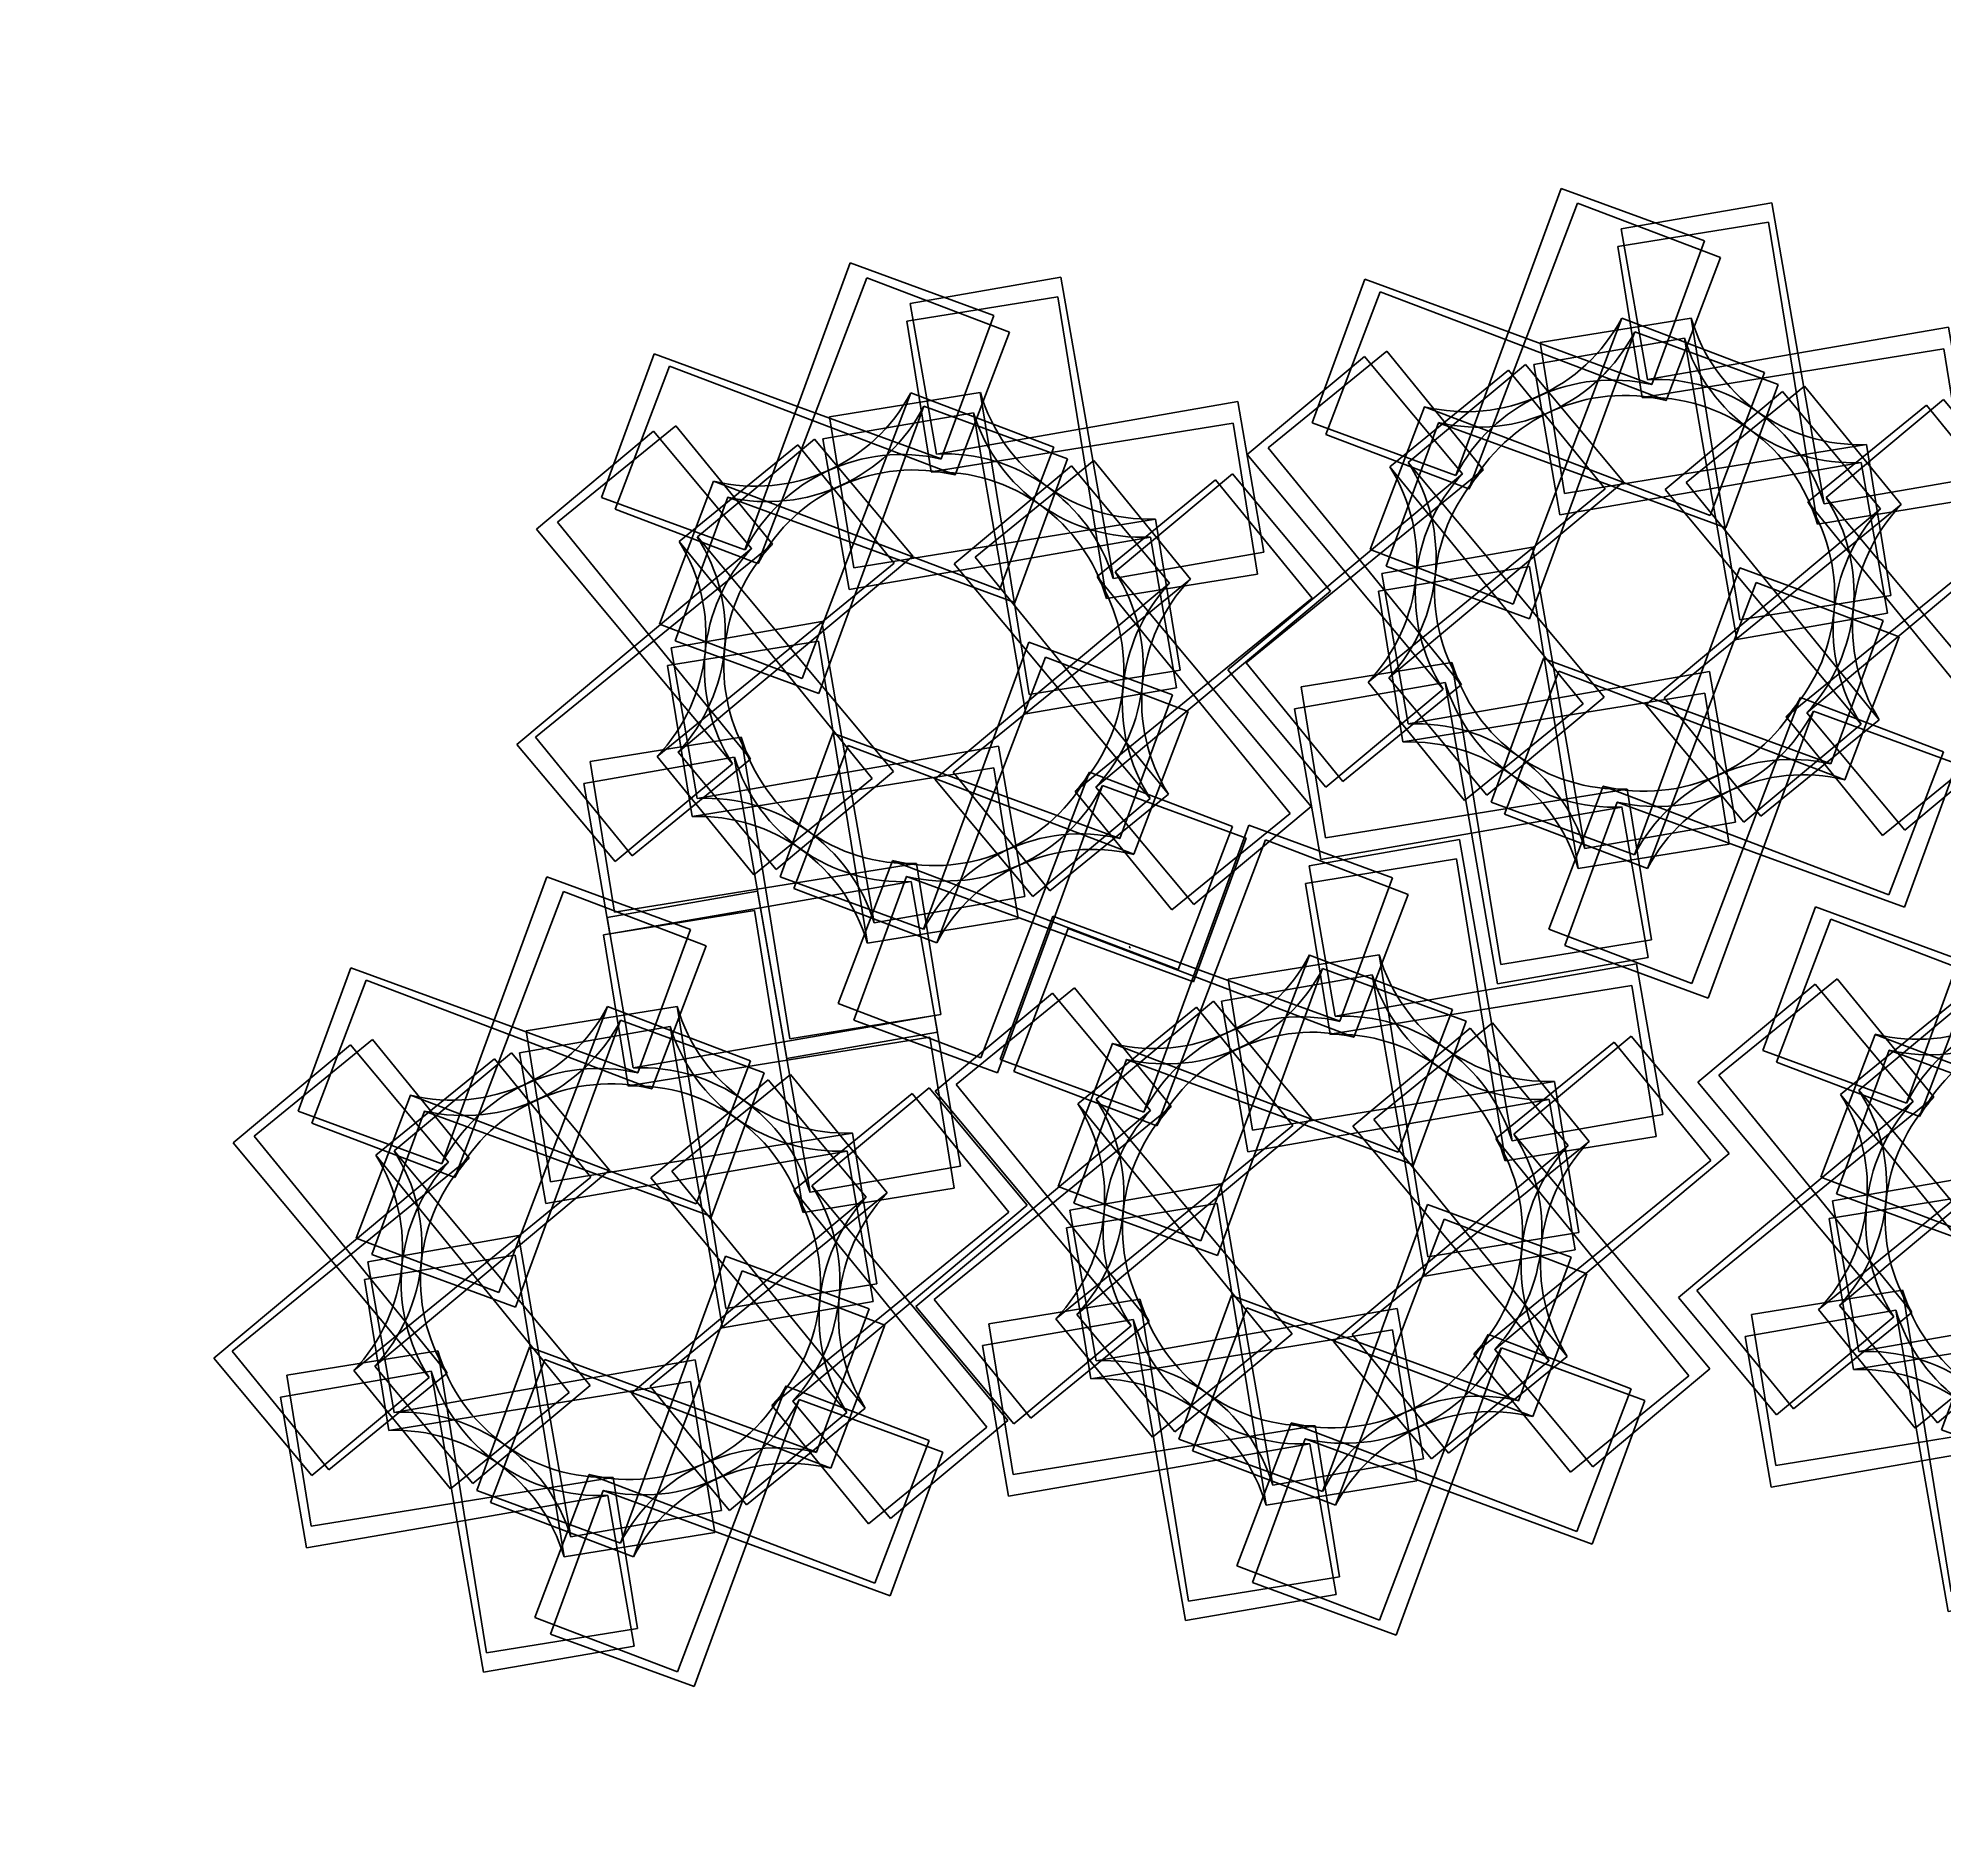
# Model space of a CAD drawing. Header units: inches. Extents: x 0 to 93838, y -1 to 60645.
# Drawn here: x 208.21 to 233.86, y 160.13 to 184.37 of the extents above; entities that cross this region are included whole.
import ezdxf

# ---------------------------------------------------------------- set-up
doc = ezdxf.new("R2010")
doc.units = ezdxf.units.IN
doc.header["$MEASUREMENT"] = 0
doc.styles.get("Standard").update_dxf_attribs({"font": 'arial.ttf'})

# ---------------------------------------------------------------- blocks, each defined once
blk = doc.blocks.new('*U1861')
for p, q in [((-0.001, 0), (0, 0)), ((0, 0), (-0.001, 0)), ((-0.001, 0), (0, 0)), ((0, 0), (0, 0)), ((0, 0), (0, 0)), ((0, 0), (0, 0)), ((0, 0), (0, 0)), ((0, 0), (0, 0)), ((0, 0), (0, 0)), ((0, 0), (0, 0)), ((0, 0), (0, 0)), ((0, 0), (0, 0)), ((0, 0), (0, 0)), ((0, 0), (0, 0)), ((0, 0), (0, 0)), ((0, 0), (0, 0)), ((0, 0), (0, 0)), ((0, 0), (0, 0)), ((0, 0), (0.001, 0)), ((0.001, 0), (0, 0)), ((0, 0), (-0.001, 0)), ((0, 0), (0, 0)), ((0, 0), (0, 0)), ((0, 0), (0, 0)), ((0, 0), (0, 0)), ((0, 0), (0, 0)), ((0, 0), (0, 0)), ((0, 0), (0, 0)), ((0.001, 0), (0, 0)), ((0, 0), (0, 0)), ((0, 0), (0, 0)), ((0, 0), (0.001, 0))]:
    blk.add_line(p, q)
for centre, start, end in [((0, 0), 141.7979, 217.5072), ((-0.001, 0), 321.103, 36.8123), ((0.001, 0), 141.7979, 217.5072), ((0, 0), 321.103, 36.8123)]:
    blk.add_arc(centre, 0.000296, start, end)
blk = doc.blocks.new('*U1795')
at = {"color": 0, "linetype": 'ByBlock', "lineweight": -2, "transparency": 16777216}
blk.add_blockref('*U1861', (0.013, 0.009), dxfattribs=at)
for rotation in [59.99999999999997, 120, 180, 239.9999999999999, 299.9999999999999]:
    blk.add_blockref('*U1861', (0.013, 0.009), dxfattribs=dict(at, rotation=rotation))
blk = doc.blocks.new('*U1835')
for p, q in [((-0.001, 0), (0, 0)), ((0, 0), (-0.001, 0)), ((-0.001, 0), (0, 0)), ((0, 0), (0, 0)), ((0, 0), (0, 0)), ((0, 0), (0, 0)), ((0, 0), (0, 0)), ((0, 0), (0, 0)), ((0, 0), (0, 0)), ((0, 0), (0, 0)), ((0, 0), (0, 0)), ((0, 0), (0, 0)), ((0, 0), (0, 0)), ((0, 0), (0, 0)), ((0, 0), (0, 0)), ((0, 0), (0, 0)), ((0, 0), (0, 0)), ((0, 0), (0, 0)), ((0, 0), (0.001, 0)), ((0.001, 0), (0, 0)), ((0, 0), (-0.001, 0)), ((0, 0), (0, 0)), ((0, 0), (0, 0)), ((0, 0), (0, 0)), ((0, 0), (0, 0)), ((0, 0), (0, 0)), ((0, 0), (0, 0)), ((0, 0), (0, 0)), ((0.001, 0), (0, 0)), ((0, 0), (0, 0)), ((0, 0), (0, 0)), ((0, 0), (0.001, 0))]:
    blk.add_line(p, q)
for centre, start, end in [((0, 0), 141.7979, 217.5072), ((-0.001, 0), 321.103, 36.8123), ((0.001, 0), 141.7979, 217.5072), ((0, 0), 321.103, 36.8123)]:
    blk.add_arc(centre, 0.000296, start, end)
blk = doc.blocks.new('*U1872')
at = {"color": 0, "linetype": 'ByBlock', "lineweight": -2, "transparency": 16777216}
blk.add_blockref('*U1835', (0.013, 0.009), dxfattribs=at)
for rotation in [59.99999999999997, 120, 180, 239.9999999999999, 299.9999999999999]:
    blk.add_blockref('*U1835', (0.013, 0.009), dxfattribs=dict(at, rotation=rotation))
blk = doc.blocks.new('*U1874')
for p, q in [((-0.001, 0), (0, 0)), ((0, 0), (-0.001, 0)), ((-0.001, 0), (0, 0)), ((0, 0), (0, 0)), ((0, 0), (0, 0)), ((0, 0), (0, 0)), ((0, 0), (0, 0)), ((0, 0), (0, 0)), ((0, 0), (0, 0)), ((0, 0), (0, 0)), ((0, 0), (0, 0)), ((0, 0), (0, 0)), ((0, 0), (0, 0)), ((0, 0), (0, 0)), ((0, 0), (0, 0)), ((0, 0), (0, 0)), ((0, 0), (0, 0)), ((0, 0), (0, 0)), ((0, 0), (0.001, 0)), ((0.001, 0), (0, 0)), ((0, 0), (-0.001, 0)), ((0, 0), (0, 0)), ((0, 0), (0, 0)), ((0, 0), (0, 0)), ((0, 0), (0, 0)), ((0, 0), (0, 0)), ((0, 0), (0, 0)), ((0, 0), (0, 0)), ((0.001, 0), (0, 0)), ((0, 0), (0, 0)), ((0, 0), (0, 0)), ((0, 0), (0.001, 0))]:
    blk.add_line(p, q)
for centre, start, end in [((0, 0), 141.7979, 217.5072), ((-0.001, 0), 321.103, 36.8123), ((0.001, 0), 141.7979, 217.5072), ((0, 0), 321.103, 36.8123)]:
    blk.add_arc(centre, 0.000296, start, end)
blk = doc.blocks.new('*U1873')
at = {"color": 0, "linetype": 'ByBlock', "lineweight": -2, "transparency": 16777216}
blk.add_blockref('*U1874', (0.013, 0.009), dxfattribs=at)
for rotation in [59.99999999999997, 120, 180, 239.9999999999999, 299.9999999999999]:
    blk.add_blockref('*U1874', (0.013, 0.009), dxfattribs=dict(at, rotation=rotation))
blk = doc.blocks.new('*U1822')
for p, q in [((-0.001, 0), (0, 0)), ((0, 0), (-0.001, 0)), ((-0.001, 0), (0, 0)), ((0, 0), (0, 0)), ((0, 0), (0, 0)), ((0, 0), (0, 0)), ((0, 0), (0, 0)), ((0, 0), (0, 0)), ((0, 0), (0, 0)), ((0, 0), (0, 0)), ((0, 0), (0, 0)), ((0, 0), (0, 0)), ((0, 0), (0, 0)), ((0, 0), (0, 0)), ((0, 0), (0, 0)), ((0, 0), (0, 0)), ((0, 0), (0, 0)), ((0, 0), (0, 0)), ((0, 0), (0.001, 0)), ((0.001, 0), (0, 0)), ((0, 0), (-0.001, 0)), ((0, 0), (0, 0)), ((0, 0), (0, 0)), ((0, 0), (0, 0)), ((0, 0), (0, 0)), ((0, 0), (0, 0)), ((0, 0), (0, 0)), ((0, 0), (0, 0)), ((0.001, 0), (0, 0)), ((0, 0), (0, 0)), ((0, 0), (0, 0)), ((0, 0), (0.001, 0))]:
    blk.add_line(p, q)
for centre, start, end in [((0, 0), 141.7979, 217.5072), ((-0.001, 0), 321.103, 36.8123), ((0.001, 0), 141.7979, 217.5072), ((0, 0), 321.103, 36.8123)]:
    blk.add_arc(centre, 0.000296, start, end)
blk = doc.blocks.new('*U1831')
at = {"color": 0, "linetype": 'ByBlock', "lineweight": -2, "transparency": 16777216}
blk.add_blockref('*U1822', (0.013, 0.009), dxfattribs=at)
for rotation in [59.99999999999997, 120, 180, 239.9999999999999, 299.9999999999999]:
    blk.add_blockref('*U1822', (0.013, 0.009), dxfattribs=dict(at, rotation=rotation))
blk = doc.blocks.new('*U1832')
for p, q in [((-0.001, 0), (0, 0)), ((0, 0), (-0.001, 0)), ((-0.001, 0), (0, 0)), ((0, 0), (0, 0)), ((0, 0), (0, 0)), ((0, 0), (0, 0)), ((0, 0), (0, 0)), ((0, 0), (0, 0)), ((0, 0), (0, 0)), ((0, 0), (0, 0)), ((0, 0), (0, 0)), ((0, 0), (0, 0)), ((0, 0), (0, 0)), ((0, 0), (0, 0)), ((0, 0), (0, 0)), ((0, 0), (0, 0)), ((0, 0), (0, 0)), ((0, 0), (0, 0)), ((0, 0), (0.001, 0)), ((0.001, 0), (0, 0)), ((0, 0), (-0.001, 0)), ((0, 0), (0, 0)), ((0, 0), (0, 0)), ((0, 0), (0, 0)), ((0, 0), (0, 0)), ((0, 0), (0, 0)), ((0, 0), (0, 0)), ((0, 0), (0, 0)), ((0.001, 0), (0, 0)), ((0, 0), (0, 0)), ((0, 0), (0, 0)), ((0, 0), (0.001, 0))]:
    blk.add_line(p, q)
for centre, start, end in [((0, 0), 141.7979, 217.5072), ((-0.001, 0), 321.103, 36.8123), ((0.001, 0), 141.7979, 217.5072), ((0, 0), 321.103, 36.8123)]:
    blk.add_arc(centre, 0.000296, start, end)
blk = doc.blocks.new('*U1871')
at = {"color": 0, "linetype": 'ByBlock', "lineweight": -2, "transparency": 16777216}
blk.add_blockref('*U1832', (0.013, 0.009), dxfattribs=at)
for rotation in [59.99999999999997, 120, 180, 239.9999999999999, 299.9999999999999]:
    blk.add_blockref('*U1832', (0.013, 0.009), dxfattribs=dict(at, rotation=rotation))
blk = doc.blocks.new('*U1804')
for p, q in [((-0.001, 0), (0, 0)), ((0, 0), (-0.001, 0)), ((-0.001, 0), (0, 0)), ((0, 0), (0, 0)), ((0, 0), (0, 0)), ((0, 0), (0, 0)), ((0, 0), (0, 0)), ((0, 0), (0, 0)), ((0, 0), (0, 0)), ((0, 0), (0, 0)), ((0, 0), (0, 0)), ((0, 0), (0, 0)), ((0, 0), (0, 0)), ((0, 0), (0, 0)), ((0, 0), (0, 0)), ((0, 0), (0, 0)), ((0, 0), (0, 0)), ((0, 0), (0, 0)), ((0, 0), (0.001, 0)), ((0.001, 0), (0, 0)), ((0, 0), (-0.001, 0)), ((0, 0), (0, 0)), ((0, 0), (0, 0)), ((0, 0), (0, 0)), ((0, 0), (0, 0)), ((0, 0), (0, 0)), ((0, 0), (0, 0)), ((0, 0), (0, 0)), ((0.001, 0), (0, 0)), ((0, 0), (0, 0)), ((0, 0), (0, 0)), ((0, 0), (0.001, 0))]:
    blk.add_line(p, q)
for centre, start, end in [((0, 0), 141.7979, 217.5072), ((-0.001, 0), 321.103, 36.8123), ((0.001, 0), 141.7979, 217.5072), ((0, 0), 321.103, 36.8123)]:
    blk.add_arc(centre, 0.000296, start, end)
blk = doc.blocks.new('*U1810')
at = {"color": 0, "linetype": 'ByBlock', "lineweight": -2, "transparency": 16777216}
blk.add_blockref('*U1804', (0.013, 0.009), dxfattribs=at)
for rotation in [59.99999999999997, 120, 180, 239.9999999999999, 299.9999999999999]:
    blk.add_blockref('*U1804', (0.013, 0.009), dxfattribs=dict(at, rotation=rotation))
blk = doc.blocks.new('*U1840')
for p, q in [((-0.001, 0), (0, 0)), ((0, 0), (-0.001, 0)), ((-0.001, 0), (0, 0)), ((0, 0), (0, 0)), ((0, 0), (0, 0)), ((0, 0), (0, 0)), ((0, 0), (0, 0)), ((0, 0), (0, 0)), ((0, 0), (0, 0)), ((0, 0), (0, 0)), ((0, 0), (0, 0)), ((0, 0), (0, 0)), ((0, 0), (0, 0)), ((0, 0), (0, 0)), ((0, 0), (0, 0)), ((0, 0), (0, 0)), ((0, 0), (0, 0)), ((0, 0), (0, 0)), ((0, 0), (0.001, 0)), ((0.001, 0), (0, 0)), ((0, 0), (-0.001, 0)), ((0, 0), (0, 0)), ((0, 0), (0, 0)), ((0, 0), (0, 0)), ((0, 0), (0, 0)), ((0, 0), (0, 0)), ((0, 0), (0, 0)), ((0, 0), (0, 0)), ((0.001, 0), (0, 0)), ((0, 0), (0, 0)), ((0, 0), (0, 0)), ((0, 0), (0.001, 0))]:
    blk.add_line(p, q)
for centre, start, end in [((0, 0), 141.7979, 217.5072), ((-0.001, 0), 321.103, 36.8123), ((0.001, 0), 141.7979, 217.5072), ((0, 0), 321.103, 36.8123)]:
    blk.add_arc(centre, 0.000296, start, end)
blk = doc.blocks.new('*U1839')
at = {"color": 0, "linetype": 'ByBlock', "lineweight": -2, "transparency": 16777216}
blk.add_blockref('*U1840', (0.013, 0.009), dxfattribs=at)
for rotation in [59.99999999999997, 120, 180, 239.9999999999999, 299.9999999999999]:
    blk.add_blockref('*U1840', (0.013, 0.009), dxfattribs=dict(at, rotation=rotation))
blk = doc.blocks.new('*U1833')
for p, q in [((-0.001, 0), (0, 0)), ((0, 0), (-0.001, 0)), ((-0.001, 0), (0, 0)), ((0, 0), (0, 0)), ((0, 0), (0, 0)), ((0, 0), (0, 0)), ((0, 0), (0, 0)), ((0, 0), (0, 0)), ((0, 0), (0, 0)), ((0, 0), (0, 0)), ((0, 0), (0, 0)), ((0, 0), (0, 0)), ((0, 0), (0, 0)), ((0, 0), (0, 0)), ((0, 0), (0, 0)), ((0, 0), (0, 0)), ((0, 0), (0, 0)), ((0, 0), (0, 0)), ((0, 0), (0.001, 0)), ((0.001, 0), (0, 0)), ((0, 0), (-0.001, 0)), ((0, 0), (0, 0)), ((0, 0), (0, 0)), ((0, 0), (0, 0)), ((0, 0), (0, 0)), ((0, 0), (0, 0)), ((0, 0), (0, 0)), ((0, 0), (0, 0)), ((0.001, 0), (0, 0)), ((0, 0), (0, 0)), ((0, 0), (0, 0)), ((0, 0), (0.001, 0))]:
    blk.add_line(p, q)
for centre, start, end in [((0, 0), 141.7979, 217.5072), ((-0.001, 0), 321.103, 36.8123), ((0.001, 0), 141.7979, 217.5072), ((0, 0), 321.103, 36.8123)]:
    blk.add_arc(centre, 0.000296, start, end)
blk = doc.blocks.new('*U1791')
at = {"color": 0, "linetype": 'ByBlock', "lineweight": -2, "transparency": 16777216}
blk.add_blockref('*U1833', (0.013, 0.009), dxfattribs=at)
for rotation in [59.99999999999997, 120, 180, 239.9999999999999, 299.9999999999999]:
    blk.add_blockref('*U1833', (0.013, 0.009), dxfattribs=dict(at, rotation=rotation))
blk = doc.blocks.new('*U1792')
for p, q in [((-3.773, 2.924), (-5.238, 1.477)), ((-2.326, 1.459), (-3.773, 2.924)), ((-3.307, 1.471), (-1.824, 2.901)), ((-1.824, 2.901), (-0.394, 1.418)), ((1.877, 2.924), (0.412, 1.477)), ((3.325, 1.459), (1.877, 2.924)), ((2.344, 1.471), (3.826, 2.901)), ((3.826, 2.901), (5.256, 1.418)), ((-5.238, 1.477), (-3.791, 0.011)), ((-3.791, 0.011), (-2.326, 1.459)), ((-1.877, -0.012), (-3.307, 1.471)), ((-0.394, 1.418), (-1.877, -0.012)), ((0.412, 1.477), (1.859, 0.011)), ((1.859, 0.011), (3.325, 1.459)), ((3.773, -0.012), (2.344, 1.471)), ((5.256, 1.418), (3.773, -0.012)), ((-5.256, -1.436), (-3.791, 0.011)), ((-3.791, 0.011), (-2.343, -1.454)), ((0.394, -1.436), (1.859, 0.011)), ((1.859, 0.011), (3.307, -1.454)), ((-1.877, -0.012), (-3.36, -1.442)), ((-0.447, -1.495), (-1.877, -0.012)), ((3.773, -0.012), (2.291, -1.442)), ((5.203, -1.495), (3.773, -0.012)), ((-3.808, -2.901), (-5.256, -1.436)), ((-2.343, -1.454), (-3.808, -2.901)), ((-3.36, -1.442), (-1.93, -2.924)), ((-1.93, -2.924), (-0.447, -1.495)), ((1.842, -2.901), (0.394, -1.436)), ((3.307, -1.454), (1.842, -2.901)), ((2.291, -1.442), (3.72, -2.924)), ((3.72, -2.924), (5.203, -1.495))]:
    blk.add_line(p, q)
for centre, start, end in [((-5.207, 0.049), 321.103, 36.8123), ((-0.46, -0.009), 141.7979, 217.5072), ((0.443, 0.049), 321.103, 36.8123), ((5.19, -0.009), 141.7979, 217.5072)]:
    blk.add_arc(centre, 2.373, start, end)
blk = doc.blocks.new('*U1827')
at = {"color": 0, "linetype": 'ByBlock', "lineweight": -2, "transparency": 16777216}
for p, rotation in [((102.86, 69.19), 299.9999999999999), ((102.98, 69.239), 239.9999999999999), ((102.944, 68.983), 59.99999999999997), ((103.064, 69.031), 120), ((103.082, 69.16), 180)]:
    blk.add_blockref('*U1792', p, dxfattribs=dict(at, rotation=rotation))
blk.add_blockref('*U1792', (102.842, 69.062), dxfattribs=at)
blk = doc.blocks.new('*U1828')
for p, q in [((-3.773, 2.924), (-5.238, 1.477)), ((-2.326, 1.459), (-3.773, 2.924)), ((-3.307, 1.471), (-1.824, 2.901)), ((-1.824, 2.901), (-0.394, 1.418)), ((1.877, 2.924), (0.412, 1.477)), ((3.325, 1.459), (1.877, 2.924)), ((2.344, 1.471), (3.826, 2.901)), ((3.826, 2.901), (5.256, 1.418)), ((-5.238, 1.477), (-3.791, 0.011)), ((-3.791, 0.011), (-2.326, 1.459)), ((-1.877, -0.012), (-3.307, 1.471)), ((-0.394, 1.418), (-1.877, -0.012)), ((0.412, 1.477), (1.859, 0.011)), ((1.859, 0.011), (3.325, 1.459)), ((3.773, -0.012), (2.344, 1.471)), ((5.256, 1.418), (3.773, -0.012)), ((-5.256, -1.436), (-3.791, 0.011)), ((-3.791, 0.011), (-2.343, -1.454)), ((0.394, -1.436), (1.859, 0.011)), ((1.859, 0.011), (3.307, -1.454)), ((-1.877, -0.012), (-3.36, -1.442)), ((-0.447, -1.495), (-1.877, -0.012)), ((3.773, -0.012), (2.291, -1.442)), ((5.203, -1.495), (3.773, -0.012)), ((-3.808, -2.901), (-5.256, -1.436)), ((-2.343, -1.454), (-3.808, -2.901)), ((-3.36, -1.442), (-1.93, -2.924)), ((-1.93, -2.924), (-0.447, -1.495)), ((1.842, -2.901), (0.394, -1.436)), ((3.307, -1.454), (1.842, -2.901)), ((2.291, -1.442), (3.72, -2.924)), ((3.72, -2.924), (5.203, -1.495))]:
    blk.add_line(p, q)
for centre, start, end in [((-5.207, 0.049), 321.103, 36.8123), ((-0.46, -0.009), 141.7979, 217.5072), ((0.443, 0.049), 321.103, 36.8123), ((5.19, -0.009), 141.7979, 217.5072)]:
    blk.add_arc(centre, 2.373, start, end)
blk = doc.blocks.new('*U1836')
at = {"color": 0, "linetype": 'ByBlock', "lineweight": -2, "transparency": 16777216}
for p, rotation in [((102.86, 69.19), 299.9999999999999), ((102.98, 69.239), 239.9999999999999), ((102.944, 68.983), 59.99999999999997), ((103.064, 69.031), 120), ((103.082, 69.16), 180)]:
    blk.add_blockref('*U1828', p, dxfattribs=dict(at, rotation=rotation))
blk.add_blockref('*U1828', (102.842, 69.062), dxfattribs=at)
blk = doc.blocks.new('*U1838')
for p, q in [((-3.773, 2.924), (-5.238, 1.477)), ((-2.326, 1.459), (-3.773, 2.924)), ((-3.307, 1.471), (-1.824, 2.901)), ((-1.824, 2.901), (-0.394, 1.418)), ((1.877, 2.924), (0.412, 1.477)), ((3.325, 1.459), (1.877, 2.924)), ((2.344, 1.471), (3.826, 2.901)), ((3.826, 2.901), (5.256, 1.418)), ((-5.238, 1.477), (-3.791, 0.011)), ((-3.791, 0.011), (-2.326, 1.459)), ((-1.877, -0.012), (-3.307, 1.471)), ((-0.394, 1.418), (-1.877, -0.012)), ((0.412, 1.477), (1.859, 0.011)), ((1.859, 0.011), (3.325, 1.459)), ((3.773, -0.012), (2.344, 1.471)), ((5.256, 1.418), (3.773, -0.012)), ((-5.256, -1.436), (-3.791, 0.011)), ((-3.791, 0.011), (-2.343, -1.454)), ((0.394, -1.436), (1.859, 0.011)), ((1.859, 0.011), (3.307, -1.454)), ((-1.877, -0.012), (-3.36, -1.442)), ((-0.447, -1.495), (-1.877, -0.012)), ((3.773, -0.012), (2.291, -1.442)), ((5.203, -1.495), (3.773, -0.012)), ((-3.808, -2.901), (-5.256, -1.436)), ((-2.343, -1.454), (-3.808, -2.901)), ((-3.36, -1.442), (-1.93, -2.924)), ((-1.93, -2.924), (-0.447, -1.495)), ((1.842, -2.901), (0.394, -1.436)), ((3.307, -1.454), (1.842, -2.901)), ((2.291, -1.442), (3.72, -2.924)), ((3.72, -2.924), (5.203, -1.495))]:
    blk.add_line(p, q)
for centre, start, end in [((-5.207, 0.049), 321.103, 36.8123), ((-0.46, -0.009), 141.7979, 217.5072), ((0.443, 0.049), 321.103, 36.8123), ((5.19, -0.009), 141.7979, 217.5072)]:
    blk.add_arc(centre, 2.373, start, end)
blk = doc.blocks.new('*U1837')
at = {"color": 0, "linetype": 'ByBlock', "lineweight": -2, "transparency": 16777216}
for p, rotation in [((102.86, 69.19), 299.9999999999999), ((102.98, 69.239), 239.9999999999999), ((102.944, 68.983), 59.99999999999997), ((103.064, 69.031), 120), ((103.082, 69.16), 180)]:
    blk.add_blockref('*U1838', p, dxfattribs=dict(at, rotation=rotation))
blk.add_blockref('*U1838', (102.842, 69.062), dxfattribs=at)
blk = doc.blocks.new('*U1805')
for p, q in [((-3.773, 2.924), (-5.238, 1.477)), ((-2.326, 1.459), (-3.773, 2.924)), ((-3.307, 1.471), (-1.824, 2.901)), ((-1.824, 2.901), (-0.394, 1.418)), ((1.877, 2.924), (0.412, 1.477)), ((3.325, 1.459), (1.877, 2.924)), ((2.344, 1.471), (3.826, 2.901)), ((3.826, 2.901), (5.256, 1.418)), ((-5.238, 1.477), (-3.791, 0.011)), ((-3.791, 0.011), (-2.326, 1.459)), ((-1.877, -0.012), (-3.307, 1.471)), ((-0.394, 1.418), (-1.877, -0.012)), ((0.412, 1.477), (1.859, 0.011)), ((1.859, 0.011), (3.325, 1.459)), ((3.773, -0.012), (2.344, 1.471)), ((5.256, 1.418), (3.773, -0.012)), ((-5.256, -1.436), (-3.791, 0.011)), ((-3.791, 0.011), (-2.343, -1.454)), ((0.394, -1.436), (1.859, 0.011)), ((1.859, 0.011), (3.307, -1.454)), ((-1.877, -0.012), (-3.36, -1.442)), ((-0.447, -1.495), (-1.877, -0.012)), ((3.773, -0.012), (2.291, -1.442)), ((5.203, -1.495), (3.773, -0.012)), ((-3.808, -2.901), (-5.256, -1.436)), ((-2.343, -1.454), (-3.808, -2.901)), ((-3.36, -1.442), (-1.93, -2.924)), ((-1.93, -2.924), (-0.447, -1.495)), ((1.842, -2.901), (0.394, -1.436)), ((3.307, -1.454), (1.842, -2.901)), ((2.291, -1.442), (3.72, -2.924)), ((3.72, -2.924), (5.203, -1.495))]:
    blk.add_line(p, q)
for centre, start, end in [((-5.207, 0.049), 321.103, 36.8123), ((-0.46, -0.009), 141.7979, 217.5072), ((0.443, 0.049), 321.103, 36.8123), ((5.19, -0.009), 141.7979, 217.5072)]:
    blk.add_arc(centre, 2.373, start, end)
blk = doc.blocks.new('*U1809')
at = {"color": 0, "linetype": 'ByBlock', "lineweight": -2, "transparency": 16777216}
for p, rotation in [((102.86, 69.19), 299.9999999999999), ((102.98, 69.239), 239.9999999999999), ((102.944, 68.983), 59.99999999999997), ((103.064, 69.031), 120), ((103.082, 69.16), 180)]:
    blk.add_blockref('*U1805', p, dxfattribs=dict(at, rotation=rotation))
blk.add_blockref('*U1805', (102.842, 69.062), dxfattribs=at)
blk = doc.blocks.new('*U1814')
for p, q in [((-3.773, 2.924), (-5.238, 1.477)), ((-2.326, 1.459), (-3.773, 2.924)), ((-3.307, 1.471), (-1.824, 2.901)), ((-1.824, 2.901), (-0.394, 1.418)), ((1.877, 2.924), (0.412, 1.477)), ((3.325, 1.459), (1.877, 2.924)), ((2.344, 1.471), (3.826, 2.901)), ((3.826, 2.901), (5.256, 1.418)), ((-5.238, 1.477), (-3.791, 0.011)), ((-3.791, 0.011), (-2.326, 1.459)), ((-1.877, -0.012), (-3.307, 1.471)), ((-0.394, 1.418), (-1.877, -0.012)), ((0.412, 1.477), (1.859, 0.011)), ((1.859, 0.011), (3.325, 1.459)), ((3.773, -0.012), (2.344, 1.471)), ((5.256, 1.418), (3.773, -0.012)), ((-5.256, -1.436), (-3.791, 0.011)), ((-3.791, 0.011), (-2.343, -1.454)), ((0.394, -1.436), (1.859, 0.011)), ((1.859, 0.011), (3.307, -1.454)), ((-1.877, -0.012), (-3.36, -1.442)), ((-0.447, -1.495), (-1.877, -0.012)), ((3.773, -0.012), (2.291, -1.442)), ((5.203, -1.495), (3.773, -0.012)), ((-3.808, -2.901), (-5.256, -1.436)), ((-2.343, -1.454), (-3.808, -2.901)), ((-3.36, -1.442), (-1.93, -2.924)), ((-1.93, -2.924), (-0.447, -1.495)), ((1.842, -2.901), (0.394, -1.436)), ((3.307, -1.454), (1.842, -2.901)), ((2.291, -1.442), (3.72, -2.924)), ((3.72, -2.924), (5.203, -1.495))]:
    blk.add_line(p, q)
for centre, start, end in [((-5.207, 0.049), 321.103, 36.8123), ((-0.46, -0.009), 141.7979, 217.5072), ((0.443, 0.049), 321.103, 36.8123), ((5.19, -0.009), 141.7979, 217.5072)]:
    blk.add_arc(centre, 2.373, start, end)
blk = doc.blocks.new('*U1859')
at = {"color": 0, "linetype": 'ByBlock', "lineweight": -2, "transparency": 16777216}
for p, rotation in [((102.86, 69.19), 299.9999999999999), ((102.98, 69.239), 239.9999999999999), ((102.944, 68.983), 59.99999999999997), ((103.064, 69.031), 120), ((103.082, 69.16), 180)]:
    blk.add_blockref('*U1814', p, dxfattribs=dict(at, rotation=rotation))
blk.add_blockref('*U1814', (102.842, 69.062), dxfattribs=at)
blk = doc.blocks.new('*U1858')
for p, q in [((-3.773, 2.924), (-5.238, 1.477)), ((-2.326, 1.459), (-3.773, 2.924)), ((-3.307, 1.471), (-1.824, 2.901)), ((-1.824, 2.901), (-0.394, 1.418)), ((1.877, 2.924), (0.412, 1.477)), ((3.325, 1.459), (1.877, 2.924)), ((2.344, 1.471), (3.826, 2.901)), ((3.826, 2.901), (5.256, 1.418)), ((-5.238, 1.477), (-3.791, 0.011)), ((-3.791, 0.011), (-2.326, 1.459)), ((-1.877, -0.012), (-3.307, 1.471)), ((-0.394, 1.418), (-1.877, -0.012)), ((0.412, 1.477), (1.859, 0.011)), ((1.859, 0.011), (3.325, 1.459)), ((3.773, -0.012), (2.344, 1.471)), ((5.256, 1.418), (3.773, -0.012)), ((-5.256, -1.436), (-3.791, 0.011)), ((-3.791, 0.011), (-2.343, -1.454)), ((0.394, -1.436), (1.859, 0.011)), ((1.859, 0.011), (3.307, -1.454)), ((-1.877, -0.012), (-3.36, -1.442)), ((-0.447, -1.495), (-1.877, -0.012)), ((3.773, -0.012), (2.291, -1.442)), ((5.203, -1.495), (3.773, -0.012)), ((-3.808, -2.901), (-5.256, -1.436)), ((-2.343, -1.454), (-3.808, -2.901)), ((-3.36, -1.442), (-1.93, -2.924)), ((-1.93, -2.924), (-0.447, -1.495)), ((1.842, -2.901), (0.394, -1.436)), ((3.307, -1.454), (1.842, -2.901)), ((2.291, -1.442), (3.72, -2.924)), ((3.72, -2.924), (5.203, -1.495))]:
    blk.add_line(p, q)
for centre, start, end in [((-5.207, 0.049), 321.103, 36.8123), ((-0.46, -0.009), 141.7979, 217.5072), ((0.443, 0.049), 321.103, 36.8123), ((5.19, -0.009), 141.7979, 217.5072)]:
    blk.add_arc(centre, 2.373, start, end)
blk = doc.blocks.new('*U1860')
at = {"color": 0, "linetype": 'ByBlock', "lineweight": -2, "transparency": 16777216}
for p, rotation in [((102.86, 69.19), 299.9999999999999), ((102.98, 69.239), 239.9999999999999), ((102.944, 68.983), 59.99999999999997), ((103.064, 69.031), 120), ((103.082, 69.16), 180)]:
    blk.add_blockref('*U1858', p, dxfattribs=dict(at, rotation=rotation))
blk.add_blockref('*U1858', (102.842, 69.062), dxfattribs=at)

msp = doc.modelspace()

# ---------------------------------------------------------------- linework, layer by layer
for p, q in [((222.93132, 172.105), (222.93208, 172.10537)), ((222.9314, 172.10504), (222.93132, 172.105)), ((222.93132, 172.105), (222.93177, 172.10404)), ((222.93145, 172.10506), (222.9314, 172.10504)), ((222.9314, 172.10504), (222.93186, 172.10408)), ((222.93208, 172.10371), (222.93145, 172.10506)), ((222.93173, 172.1052), (222.93237, 172.10384)), ((222.93177, 172.10404), (222.9319, 172.1041)), ((222.93177, 172.10404), (222.93196, 172.10365)), ((222.93188, 172.10382), (222.93177, 172.10404)), ((222.93186, 172.10408), (222.93204, 172.10369)), ((222.93227, 172.10442), (222.93187, 172.10527)), ((222.932, 172.10388), (222.93188, 172.10382)), ((222.93192, 172.10373), (222.93204, 172.10379)), ((222.93196, 172.10365), (222.93192, 172.10373)), ((222.93201, 172.10533), (222.93194, 172.1053)), ((222.93194, 172.1053), (222.93234, 172.10445)), ((222.93196, 172.10365), (222.93208, 172.10371)), ((222.93204, 172.10369), (222.93196, 172.10365)), ((222.93204, 172.10379), (222.932, 172.10388)), ((222.93241, 172.10448), (222.93201, 172.10533)), ((222.93214, 172.10505), (222.93207, 172.10502)), ((222.93208, 172.10537), (222.93272, 172.10401)), ((222.93272, 172.10401), (222.93208, 172.10371)), ((222.93213, 172.10435), (222.93248, 172.10452)), ((222.93226, 172.10407), (222.93213, 172.10435)), ((222.93221, 172.10508), (222.93214, 172.10505)), ((222.93214, 172.10505), (222.93241, 172.10448)), ((222.93227, 172.10442), (222.9322, 172.10438)), ((222.9322, 172.10438), (222.93233, 172.1041)), ((222.93248, 172.10452), (222.93221, 172.10508)), ((222.93261, 172.10424), (222.93226, 172.10407)), ((222.93234, 172.10445), (222.93227, 172.10442)), ((222.93227, 172.10442), (222.9324, 172.10414)), ((222.93234, 172.10445), (222.93247, 172.10417)), ((222.93272, 172.10401), (222.93237, 172.10384)), ((222.93241, 172.10448), (222.93254, 172.1042)), ((222.93272, 172.10401), (222.93261, 172.10424))]:
    msp.add_line(p, q)

# ---------------------------------------------------------------- block references
at = {"rotation": 115.2194505239159}
for name, p in [('*U1809', (336.11899, 113.18402)), ('*U1859', (346.27574, 112.99957)), ('*U1836', (326.54183, 112.18015)), ('*U1827', (331.91392, 104.60435)), ('*U1860', (342.18957, 104.72828)), ('*U1837', (322.45566, 103.90886)), ('*U1839', (222.93143, 172.11203)), ('*U1810', (222.93194, 172.11306)), ('*U1871', (222.93261, 172.11212)), ('*U1791', (222.93313, 172.11319)), ('*U1873', (222.93755, 172.10106)), ('*U1872', (222.93806, 172.1021)), ('*U1795', (222.93873, 172.10115)), ('*U1831', (222.93926, 172.10222))]:
    msp.add_blockref(name, p, dxfattribs=at)

# ---------------------------------------------------------------- texts
at = {"insert": (222.92935, 172.10587), "char_height": 0.00041897, "attachment_point": 1, "rotation": 115.219451}
msp.add_mtext_dynamic_manual_height_columns('{\\fCentury Gothic|b0|i0|c0|p34;\\H0.875x;∫∏Ŧ∑ġ\\fCentury Gothic|b0|i0|c186|p34;\uf100\uf103\\fCentury Gothic|b0|i0|c0|p34;∟ \\fCentury Gothic|b0|i0|c204|p34;ш\\fCentury Gothic|b0|i0|c0|p34;Ω\\fCentury Gothic|b0|i0|c186|p34;\uf100\\fCentury Gothic|b0|i0|c204|p34;К\\fCentury Gothic|b0|i0|c0|p34;s.}', width=5.8533058, gutter_width=1, heights=[0], dxfattribs=at)

doc.saveas('drawing.dxf')
